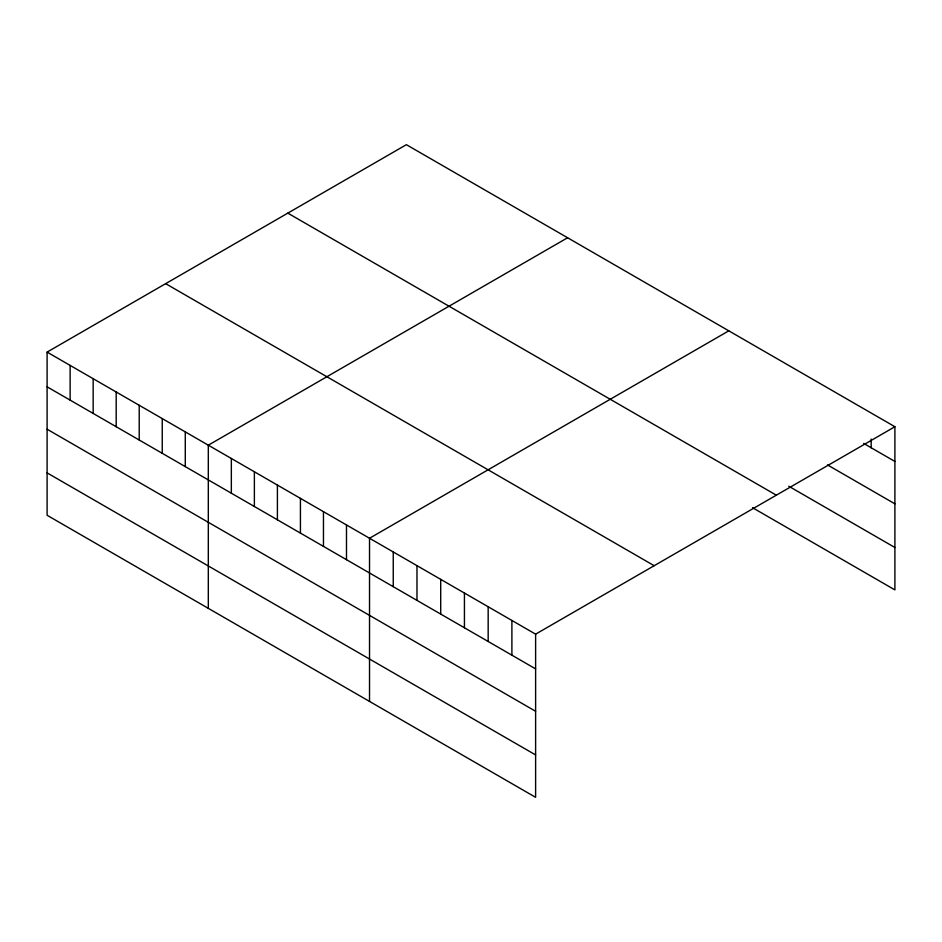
<?xml version="1.0" encoding="UTF-8"?>
<svg xmlns="http://www.w3.org/2000/svg" width="942" height="942" viewBox="0 0 942 942"><rect width="100%" height="100%" fill="white"/><g stroke="black" fill="none" stroke-linecap="round" stroke-linejoin="round"><path stroke-width="1.41" d="M47.1 352.108L535.621 634.154L535.621 797.321L47.1 515.274L47.1 352.108L406.379 144.679L894.9 426.726L894.9 589.892L752.528 507.691M567.59 237.761L208.312 445.189L208.312 608.344M728.802 330.83L369.523 538.259L369.523 701.425M535.621 634.154L894.9 426.726M863.684 443.423L894.9 461.45M827.465 464.901L894.9 503.84M788.748 486.213L894.9 547.502M287.816 213.139L776.338 495.174M165.662 283.66L654.184 565.706M47.1 386.832L535.621 668.879M47.1 429.222L535.621 711.269M47.1 472.884L535.621 754.931M871.173 439.066L871.173 447.756M511.895 620.46L511.895 655.185M488.168 606.754L488.168 641.478M464.43 593.06L464.43 627.784M440.703 579.354L440.703 614.09M416.976 565.659L416.976 600.384M393.25 551.965L393.25 586.689M346.491 524.965L346.491 559.689M323.459 511.671L323.459 546.395M300.427 498.377L300.427 533.101M277.407 485.071L277.407 519.796M254.375 471.777L254.375 506.502M231.343 458.483L231.343 493.208M185.28 431.895L185.28 466.62M162.248 418.589L162.248 453.314M139.216 405.296L139.216 440.02M116.196 392.002L116.196 426.726M93.164 378.708L93.164 413.432M70.132 365.414L70.132 400.138"/></g></svg>
